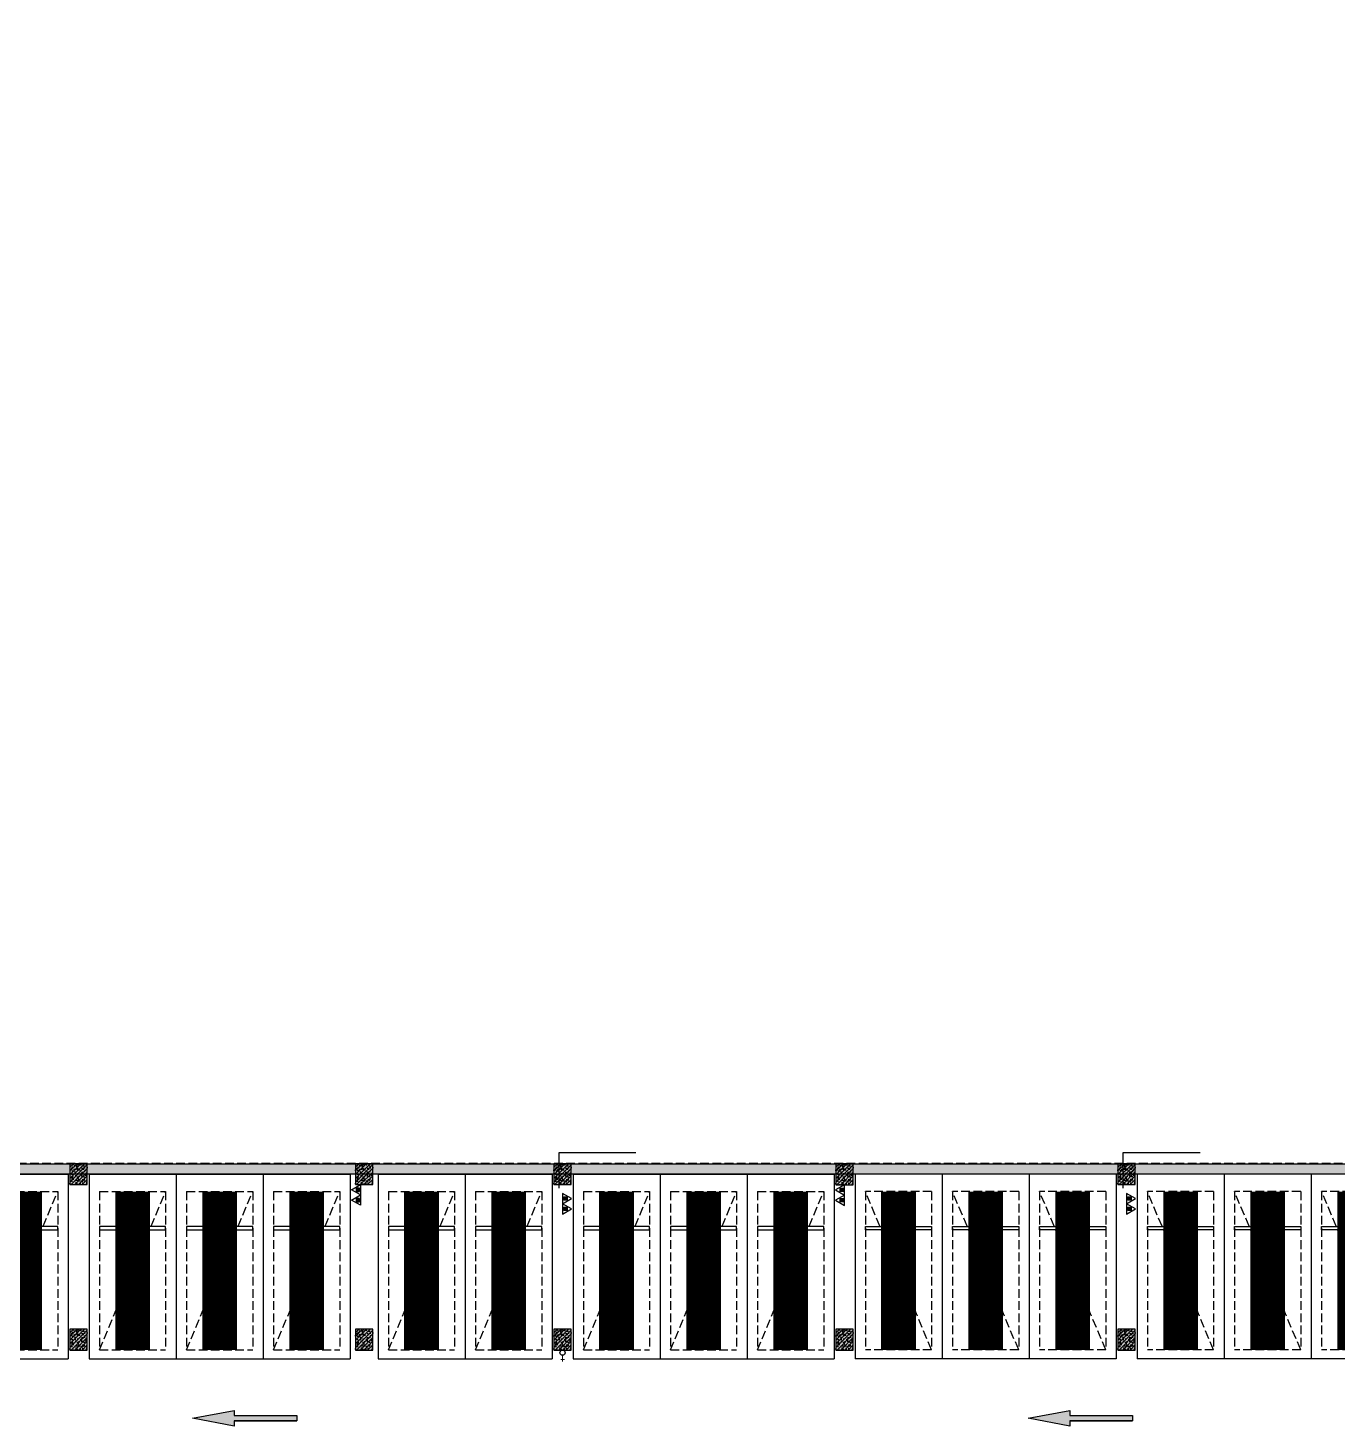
# Model space of a CAD drawing. Extents: x -1338203 to 1886333, y -783476 to 1038610.
# Drawn here: x 668132 to 705730, y 201745 to 241894 of the extents above; entities that cross this region are included whole.
import ezdxf

# ---------------------------------------------------------------- set-up
doc = ezdxf.new("R2010")
doc.units = 0
doc.header["$LTSCALE"] = 1000
doc.header["$MEASUREMENT"] = 0
doc.linetypes.add('A-001-主楼相对位置参照$0$DASH', pattern=[0.35, 0.25, -0.1])
doc.linetypes.add('A-001-平面B2$0$__DASH', pattern=[0.35, 0.25, -0.1])
for name, color, linetype in [('0P-EQUIP-CW', 7, 'Continuous'), ('0P-PIPE-RW', 122, 'Continuous'), ('A-001-主楼相对位置参照$0$0G-SITE', 2, 'Continuous'), ('A-001-车位参照B1$0$A-001-车位参照B1$0$0A-P-PKNG-CAR(A)', 43, 'Continuous'), ('p-a-regular', 5, 'Continuous'), ('S001地下一墙柱$0$0S-CW-HATCH', 251, 'Continuous'), ('S001地下一墙柱$0$0S-CW-HATCH-UP', 251, 'Continuous'), ('S001地下一墙柱$0$0S-CW-LINE', 72, 'Continuous'), ('S001地下一墙柱$0$S001地下一墙柱$0$0S-CC-LINE', 52, 'Continuous'), ('S001地下一墙柱$0$S001地下一墙柱$0$0S-CW-HATCH', 251, 'Continuous'), ('S001地下一墙柱$0$S001地下一墙柱$0$0S-CW-HATCH-UP', 251, 'Continuous'), ('地面指向箭头', 7, 'Continuous'), ('负一层消火栓$0$0P-DIM-FH', 3, 'Continuous'), ('负一层消火栓$0$0P-EQUIP-FH', 7, 'Continuous')]:
    doc.layers.add(name, color=color, linetype=linetype)

# ---------------------------------------------------------------- blocks, each defined once
blk = doc.blocks.new('S001地下一墙柱')
at = {"layer": 'S001地下一墙柱$0$0S-CW-HATCH'}
h = blk.add_hatch(color=256, dxfattribs=at)
h.dxf.hatch_style = 1
h.paths.add_polyline_path([(-123589, -20540), (-123339, -20540), (-123339, -24940), (-126089, -24940), (-126089, -72344), (-120789, -72344), (-120789, -77994), (-110774, -77994), (-110774, -97610), (-59059, -97610), (-59059, -97910), (-123129, -97910), (-123129, -97610), (-111024, -97610), (-111024, -78244), (-121039, -78244), (-121039, -72594), (-126339, -72594), (-126340, -24640), (-123589, -24640)])
at = {"layer": 'S001地下一墙柱$0$0S-CW-HATCH-UP'}
h = blk.add_hatch(dxfattribs=at)
h.set_pattern_fill('钢筋混凝土', color=256, scale=30)
h.set_pattern_definition([(45, (-10063346.176, -927328.15), (-53.0330086, 53.0330086), []), (50, (-10063346.18, -927328.15), (215.1780548, -18.8256405), [22.5, -247.5]), (355, (-10063346.18, -927328.15), (-41.6254, 225.65764), [18, -198]), (100.4514, (-10063328.24, -927329.72), (173.5528145, 206.8318626), [19.122057, -210.3426336]), (46.1842, (-10063346.18, -927268.15), (320.1723146, -49.655704), [33.75, -371.25]), (96.6356, (-10063319.5, -927272.3), (280.398812, 292.235361), [28.683086, -315.5139]), (351.1842, (-10063346.18, -927268.15), (280.398584, 292.23558), [27, -297]), (21, (-10063316.18, -927283.15), (179.0721156, -120.7856672), [22.5, -247.5]), (326, (-10063316.18, -927283.15), (72.9945996, 217.5450135), [18, -198]), (71.4514, (-10063301.25, -927293.21), (252.0667886, 96.759149), [19.122057, -210.3426336]), (37.5, (-10063346.176, -927328.15), (3.6479566, 99.86815615), [0, -195.6, 0, -201, 0, -198.75]), (7.5, (-10063346.18, -927328.15), (78.9208612, 118.3235136), [0, -114.6, 0, -191.1, 0, -75.75]), (327.5, (-10063413.076, -927328.15), (160.14673085, -6.7664615), [0, -75, 0, -234, 0, -310.5]), (317.5, (-10063443.08, -927328.15), (174.9558508, 30.0314947), [0, -97.5, 0, -155.4, 0, -220.5])])
h.paths.add_polyline_path([(-123589, -20540), (-123339, -20540), (-123339, -24940), (-126089, -24940), (-126089, -72344), (-120789, -72344), (-120789, -77994), (-110774, -77994), (-110774, -97610), (-59059, -97610), (-59059, -97910), (-123129, -97910), (-123129, -97610), (-111024, -97610), (-111024, -78244), (-121039, -78244), (-121039, -72594), (-126339, -72594), (-126340, -24640), (-123589, -24640)])
at = {"layer": 'S001地下一墙柱$0$S001地下一墙柱$0$0S-CW-HATCH'}
h = blk.add_hatch(color=256, dxfattribs=at)
h.dxf.hatch_style = 1
h.paths.add_polyline_path([(-96529, -97611), (-97029, -97611), (-97029, -98211), (-96529, -98211)])
h = blk.add_hatch(color=256, dxfattribs=at)
h.dxf.hatch_style = 1
h.paths.add_polyline_path([(-88329, -97611), (-88829, -97611), (-88829, -98211), (-88329, -98211)])
h = blk.add_hatch(color=256, dxfattribs=at)
h.dxf.hatch_style = 1
h.paths.add_polyline_path([(-82629, -97612), (-83129, -97612), (-83129, -98212), (-82629, -98212)])
h = blk.add_hatch(color=256, dxfattribs=at)
h.dxf.hatch_style = 1
h.paths.add_polyline_path([(-74529, -97613), (-75029, -97613), (-75029, -98213), (-74529, -98213)])
h = blk.add_hatch(color=256, dxfattribs=at)
h.dxf.hatch_style = 1
h.paths.add_polyline_path([(-66429, -97610), (-66929, -97610), (-66929, -98210), (-66429, -98210)])
h = blk.add_hatch(color=256, dxfattribs=at)
h.dxf.hatch_style = 1
h.paths.add_polyline_path([(-96529, -102362), (-97029, -102362), (-97029, -102962), (-96529, -102962)])
h = blk.add_hatch(color=256, dxfattribs=at)
h.dxf.hatch_style = 1
h.paths.add_polyline_path([(-88329, -102361), (-88829, -102361), (-88829, -102961), (-88329, -102961)])
h = blk.add_hatch(color=256, dxfattribs=at)
h.dxf.hatch_style = 1
h.paths.add_polyline_path([(-82629, -102362), (-83129, -102362), (-83129, -102962), (-82629, -102962)])
h = blk.add_hatch(color=256, dxfattribs=at)
h.dxf.hatch_style = 1
h.paths.add_polyline_path([(-74529, -102363), (-75029, -102363), (-75029, -102963), (-74529, -102963)])
h = blk.add_hatch(color=256, dxfattribs=at)
h.dxf.hatch_style = 1
h.paths.add_polyline_path([(-66429, -102363), (-66929, -102363), (-66929, -102963), (-66429, -102963)])
at = {"layer": 'S001地下一墙柱$0$S001地下一墙柱$0$0S-CW-HATCH-UP'}
h = blk.add_hatch(dxfattribs=at)
h.set_pattern_fill('钢筋混凝土', color=256, scale=30)
h.set_pattern_definition([(45, (-64218.11, -88659.735), (-53.03301, 53.03301), []), (50, (-64218.11, -88659.74), (215.1781, -18.8256), [22.5, -247.5]), (355, (-64218.11, -88659.74), (-41.6254, 225.6576), [18, -198]), (100.4514, (-64200.18, -88661.3), (173.5528, 206.8319), [19.122, -210.3426]), (46.1842, (-64218.1, -88599.74), (320.1723, -49.6557), [33.75, -371.25]), (96.6356, (-64191.43, -88603.87), (280.3988, 292.2354), [28.683, -315.514]), (351.1842, (-64218.1, -88599.74), (280.3986, 292.2356), [27, -297]), (21, (-64188.11, -88614.74), (179.0721, -120.7857), [22.5, -247.5]), (326, (-64188.11, -88614.74), (72.9946, 217.545), [18, -198]), (71.4514, (-64173.19, -88624.8), (252.0668, 96.7591), [19.122, -210.3426]), (37.5, (-64218.11, -88659.735), (3.64796, 99.86816), [0, -195.6, 0, -201, 0, -198.75]), (7.5, (-64218.11, -88659.74), (78.92086, 118.3235), [0, -114.6, 0, -191.1, 0, -75.75]), (327.5, (-64285.01, -88659.735), (160.14673, -6.76646), [0, -75, 0, -234, 0, -310.5]), (317.5, (-64315.01, -88659.74), (174.95585, 30.0315), [0, -97.5, 0, -155.4, 0, -220.5])])
h.paths.add_polyline_path([(-96529, -97611), (-97029, -97611), (-97029, -98211), (-96529, -98211)])
h = blk.add_hatch(dxfattribs=at)
h.set_pattern_fill('钢筋混凝土', color=256, scale=30)
h.set_pattern_definition([(45, (-56018.11, -88658.956), (-53.03301, 53.03301), []), (50, (-56018.11, -88658.96), (215.1781, -18.8256), [22.5, -247.5]), (355, (-56018.11, -88658.96), (-41.6254, 225.6576), [18, -198]), (100.4514, (-56000.18, -88660.53), (173.5528, 206.8319), [19.122, -210.3426]), (46.1842, (-56018.1, -88598.96), (320.1723, -49.6557), [33.75, -371.25]), (96.6356, (-55991.43, -88603.1), (280.3988, 292.2354), [28.683, -315.514]), (351.1842, (-56018.1, -88598.96), (280.3986, 292.2356), [27, -297]), (21, (-55988.11, -88613.96), (179.0721, -120.7857), [22.5, -247.5]), (326, (-55988.11, -88613.96), (72.9946, 217.545), [18, -198]), (71.4514, (-55973.19, -88624.02), (252.0668, 96.7591), [19.122, -210.3426]), (37.5, (-56018.11, -88658.96), (3.64796, 99.86816), [0, -195.6, 0, -201, 0, -198.75]), (7.5, (-56018.11, -88658.96), (78.92086, 118.3235), [0, -114.6, 0, -191.1, 0, -75.75]), (327.5, (-56085.01, -88658.96), (160.14673, -6.76646), [0, -75, 0, -234, 0, -310.5]), (317.5, (-56115.01, -88658.96), (174.95585, 30.0315), [0, -97.5, 0, -155.4, 0, -220.5])])
h.paths.add_polyline_path([(-88329, -97611), (-88829, -97611), (-88829, -98211), (-88329, -98211)])
h = blk.add_hatch(dxfattribs=at)
h.set_pattern_fill('钢筋混凝土', color=256, scale=30)
h.set_pattern_definition([(45, (-50318.11, -88660.514), (-53.03301, 53.03301), []), (50, (-50318.11, -88660.51), (215.1781, -18.8256), [22.5, -247.5]), (355, (-50318.11, -88660.51), (-41.6254, 225.6576), [18, -198]), (100.4514, (-50300.18, -88662.08), (173.5528, 206.8319), [19.122, -210.3426]), (46.1842, (-50318.1, -88600.51), (320.1723, -49.6557), [33.75, -371.25]), (96.6356, (-50291.43, -88604.65), (280.3988, 292.2354), [28.683, -315.514]), (351.1842, (-50318.1, -88600.5), (280.3986, 292.2356), [27, -297]), (21, (-50288.11, -88615.51), (179.0721, -120.7857), [22.5, -247.5]), (326, (-50288.11, -88615.51), (72.9946, 217.545), [18, -198]), (71.4514, (-50273.19, -88625.58), (252.0668, 96.7591), [19.122, -210.3426]), (37.5, (-50318.11, -88660.51), (3.64796, 99.86816), [0, -195.6, 0, -201, 0, -198.75]), (7.5, (-50318.11, -88660.51), (78.92086, 118.3235), [0, -114.6, 0, -191.1, 0, -75.75]), (327.5, (-50385.01, -88660.51), (160.14673, -6.76646), [0, -75, 0, -234, 0, -310.5]), (317.5, (-50415.01, -88660.51), (174.95585, 30.0315), [0, -97.5, 0, -155.4, 0, -220.5])])
h.paths.add_polyline_path([(-82629, -97612), (-83129, -97612), (-83129, -98212), (-82629, -98212)])
h = blk.add_hatch(dxfattribs=at)
h.set_pattern_fill('钢筋混凝土', color=256, scale=30)
h.set_pattern_definition([(45, (-42218.11, -88660.9), (-53.03301, 53.03301), []), (50, (-42218.11, -88660.9), (215.1781, -18.8256), [22.5, -247.5]), (355, (-42218.11, -88660.9), (-41.6254, 225.6576), [18, -198]), (100.4514, (-42200.18, -88662.47), (173.5528, 206.8319), [19.122, -210.3426]), (46.1842, (-42218.1, -88600.9), (320.1723, -49.6557), [33.75, -371.25]), (96.6356, (-42191.43, -88605.04), (280.3988, 292.2354), [28.683, -315.514]), (351.1842, (-42218.1, -88600.9), (280.3986, 292.2356), [27, -297]), (21, (-42188.11, -88615.9), (179.0721, -120.7857), [22.5, -247.5]), (326, (-42188.11, -88615.9), (72.9946, 217.545), [18, -198]), (71.4514, (-42173.19, -88625.97), (252.0668, 96.7591), [19.122, -210.3426]), (37.5, (-42218.11, -88660.9), (3.64796, 99.86816), [0, -195.6, 0, -201, 0, -198.75]), (7.5, (-42218.11, -88660.9), (78.92086, 118.3235), [0, -114.6, 0, -191.1, 0, -75.75]), (327.5, (-42285.01, -88660.9), (160.14673, -6.76646), [0, -75, 0, -234, 0, -310.5]), (317.5, (-42315.01, -88660.9), (174.95585, 30.0315), [0, -97.5, 0, -155.4, 0, -220.5])])
h.paths.add_polyline_path([(-74529, -97613), (-75029, -97613), (-75029, -98213), (-74529, -98213)])
h = blk.add_hatch(dxfattribs=at)
h.set_pattern_fill('钢筋混凝土', color=256, scale=30)
h.set_pattern_definition([(45, (-34118.035, -88658.3), (-53.03301, 53.03301), []), (50, (-34118.04, -88658.3), (215.1781, -18.8256), [22.5, -247.5]), (355, (-34118.04, -88658.3), (-41.6254, 225.6576), [18, -198]), (100.4514, (-34100.1, -88659.87), (173.5528, 206.8319), [19.122, -210.3426]), (46.1842, (-34118.04, -88598.3), (320.1723, -49.6557), [33.75, -371.25]), (96.6356, (-34091.35, -88602.44), (280.3988, 292.2354), [28.683, -315.514]), (351.1842, (-34118.04, -88598.3), (280.3986, 292.2356), [27, -297]), (21, (-34088.04, -88613.3), (179.0721, -120.7857), [22.5, -247.5]), (326, (-34088.04, -88613.3), (72.9946, 217.545), [18, -198]), (71.4514, (-34073.11, -88623.36), (252.0668, 96.7591), [19.122, -210.3426]), (37.5, (-34118.035, -88658.3), (3.64796, 99.86816), [0, -195.6, 0, -201, 0, -198.75]), (7.5, (-34118.04, -88658.3), (78.92086, 118.3235), [0, -114.6, 0, -191.1, 0, -75.75]), (327.5, (-34184.935, -88658.3), (160.14673, -6.76646), [0, -75, 0, -234, 0, -310.5]), (317.5, (-34214.94, -88658.3), (174.95585, 30.0315), [0, -97.5, 0, -155.4, 0, -220.5])])
h.paths.add_polyline_path([(-66429, -97610), (-66929, -97610), (-66929, -98210), (-66429, -98210)])
h = blk.add_hatch(dxfattribs=at)
h.set_pattern_fill('钢筋混凝土', color=256, scale=30)
h.set_pattern_definition([(45, (-64218.04, -93410.26), (-53.03301, 53.03301), []), (50, (-64218.04, -93410.26), (215.1781, -18.8256), [22.5, -247.5]), (355, (-64218.04, -93410.26), (-41.6254, 225.6576), [18, -198]), (100.4514, (-64200.1, -93411.83), (173.5528, 206.8319), [19.122, -210.3426]), (46.1842, (-64218.04, -93350.26), (320.1723, -49.6557), [33.75, -371.25]), (96.6356, (-64191.36, -93354.4), (280.3988, 292.2354), [28.683, -315.514]), (351.1842, (-64218.04, -93350.26), (280.3986, 292.2356), [27, -297]), (21, (-64188.04, -93365.26), (179.0721, -120.7857), [22.5, -247.5]), (326, (-64188.04, -93365.26), (72.9946, 217.545), [18, -198]), (71.4514, (-64173.11, -93375.33), (252.0668, 96.7591), [19.122, -210.3426]), (37.5, (-64218.04, -93410.26), (3.64796, 99.86816), [0, -195.6, 0, -201, 0, -198.75]), (7.5, (-64218.04, -93410.26), (78.92086, 118.3235), [0, -114.6, 0, -191.1, 0, -75.75]), (327.5, (-64284.94, -93410.26), (160.14673, -6.76646), [0, -75, 0, -234, 0, -310.5]), (317.5, (-64314.94, -93410.26), (174.95585, 30.0315), [0, -97.5, 0, -155.4, 0, -220.5])])
h.paths.add_polyline_path([(-96529, -102362), (-97029, -102362), (-97029, -102962), (-96529, -102962)])
h = blk.add_hatch(dxfattribs=at)
h.set_pattern_fill('钢筋混凝土', color=256, scale=30)
h.set_pattern_definition([(45, (-56018.04, -93409.215), (-53.03301, 53.03301), []), (50, (-56018.04, -93409.22), (215.1781, -18.8256), [22.5, -247.5]), (355, (-56018.04, -93409.22), (-41.6254, 225.6576), [18, -198]), (100.4514, (-56000.1, -93410.78), (173.5528, 206.8319), [19.122, -210.3426]), (46.1842, (-56018.04, -93349.22), (320.1723, -49.6557), [33.75, -371.25]), (96.6356, (-55991.36, -93353.35), (280.3988, 292.2354), [28.683, -315.514]), (351.1842, (-56018.04, -93349.2), (280.3986, 292.2356), [27, -297]), (21, (-55988.04, -93364.22), (179.0721, -120.7857), [22.5, -247.5]), (326, (-55988.04, -93364.22), (72.9946, 217.545), [18, -198]), (71.4514, (-55973.11, -93374.28), (252.0668, 96.7591), [19.122, -210.3426]), (37.5, (-56018.04, -93409.215), (3.64796, 99.86816), [0, -195.6, 0, -201, 0, -198.75]), (7.5, (-56018.04, -93409.22), (78.92086, 118.3235), [0, -114.6, 0, -191.1, 0, -75.75]), (327.5, (-56084.94, -93409.215), (160.14673, -6.76646), [0, -75, 0, -234, 0, -310.5]), (317.5, (-56114.94, -93409.22), (174.95585, 30.0315), [0, -97.5, 0, -155.4, 0, -220.5])])
h.paths.add_polyline_path([(-88329, -102361), (-88829, -102361), (-88829, -102961), (-88329, -102961)])
h = blk.add_hatch(dxfattribs=at)
h.set_pattern_fill('钢筋混凝土', color=256, scale=30)
h.set_pattern_definition([(45, (-50318.04, -93410.77), (-53.03301, 53.03301), []), (50, (-50318.04, -93410.77), (215.1781, -18.8256), [22.5, -247.5]), (355, (-50318.04, -93410.77), (-41.6254, 225.6576), [18, -198]), (100.4514, (-50300.1, -93412.34), (173.5528, 206.8319), [19.122, -210.3426]), (46.1842, (-50318.04, -93350.77), (320.1723, -49.6557), [33.75, -371.25]), (96.6356, (-50291.36, -93354.9), (280.3988, 292.2354), [28.683, -315.514]), (351.1842, (-50318.04, -93350.77), (280.3986, 292.2356), [27, -297]), (21, (-50288.04, -93365.77), (179.0721, -120.7857), [22.5, -247.5]), (326, (-50288.04, -93365.77), (72.9946, 217.545), [18, -198]), (71.4514, (-50273.11, -93375.84), (252.0668, 96.7591), [19.122, -210.3426]), (37.5, (-50318.04, -93410.77), (3.64796, 99.86816), [0, -195.6, 0, -201, 0, -198.75]), (7.5, (-50318.04, -93410.77), (78.92086, 118.3235), [0, -114.6, 0, -191.1, 0, -75.75]), (327.5, (-50384.94, -93410.77), (160.14673, -6.76646), [0, -75, 0, -234, 0, -310.5]), (317.5, (-50414.94, -93410.77), (174.95585, 30.0315), [0, -97.5, 0, -155.4, 0, -220.5])])
h.paths.add_polyline_path([(-82629, -102362), (-83129, -102362), (-83129, -102962), (-82629, -102962)])
h = blk.add_hatch(dxfattribs=at)
h.set_pattern_fill('钢筋混凝土', color=256, scale=30)
h.set_pattern_definition([(45, (-42218.04, -93411.16), (-53.03301, 53.03301), []), (50, (-42218.04, -93411.16), (215.1781, -18.8256), [22.5, -247.5]), (355, (-42218.04, -93411.16), (-41.6254, 225.6576), [18, -198]), (100.4514, (-42200.1, -93412.73), (173.5528, 206.8319), [19.122, -210.3426]), (46.1842, (-42218.04, -93351.16), (320.1723, -49.6557), [33.75, -371.25]), (96.6356, (-42191.36, -93355.3), (280.3988, 292.2354), [28.683, -315.514]), (351.1842, (-42218.04, -93351.16), (280.3986, 292.2356), [27, -297]), (21, (-42188.04, -93366.16), (179.0721, -120.7857), [22.5, -247.5]), (326, (-42188.04, -93366.16), (72.9946, 217.545), [18, -198]), (71.4514, (-42173.11, -93376.23), (252.0668, 96.7591), [19.122, -210.3426]), (37.5, (-42218.04, -93411.16), (3.64796, 99.86816), [0, -195.6, 0, -201, 0, -198.75]), (7.5, (-42218.04, -93411.16), (78.92086, 118.3235), [0, -114.6, 0, -191.1, 0, -75.75]), (327.5, (-42284.94, -93411.16), (160.14673, -6.76646), [0, -75, 0, -234, 0, -310.5]), (317.5, (-42314.94, -93411.16), (174.95585, 30.0315), [0, -97.5, 0, -155.4, 0, -220.5])])
h.paths.add_polyline_path([(-74529, -102363), (-75029, -102363), (-75029, -102963), (-74529, -102963)])
h = blk.add_hatch(dxfattribs=at)
h.set_pattern_fill('钢筋混凝土', color=256, scale=30)
h.set_pattern_definition([(45, (-34118.035, -93411.16), (-53.03301, 53.03301), []), (50, (-34118.04, -93411.16), (215.1781, -18.8256), [22.5, -247.5]), (355, (-34118.04, -93411.16), (-41.6254, 225.6576), [18, -198]), (100.4514, (-34100.1, -93412.73), (173.5528, 206.8319), [19.122, -210.3426]), (46.1842, (-34118.04, -93351.16), (320.1723, -49.6557), [33.75, -371.25]), (96.6356, (-34091.35, -93355.3), (280.3988, 292.2354), [28.683, -315.514]), (351.1842, (-34118.04, -93351.16), (280.3986, 292.2356), [27, -297]), (21, (-34088.04, -93366.16), (179.0721, -120.7857), [22.5, -247.5]), (326, (-34088.04, -93366.16), (72.9946, 217.545), [18, -198]), (71.4514, (-34073.11, -93376.23), (252.0668, 96.7591), [19.122, -210.3426]), (37.5, (-34118.035, -93411.16), (3.64796, 99.86816), [0, -195.6, 0, -201, 0, -198.75]), (7.5, (-34118.04, -93411.16), (78.92086, 118.3235), [0, -114.6, 0, -191.1, 0, -75.75]), (327.5, (-34184.935, -93411.16), (160.14673, -6.76646), [0, -75, 0, -234, 0, -310.5]), (317.5, (-34214.94, -93411.16), (174.95585, 30.0315), [0, -97.5, 0, -155.4, 0, -220.5])])
h.paths.add_polyline_path([(-66429, -102363), (-66929, -102363), (-66929, -102963), (-66429, -102963)])
at = {"layer": 'S001地下一墙柱$0$0S-CW-LINE', "elevation": 0, "flags": 128}
blk.add_lwpolyline([(-123589, -20540), (-123339, -20540), (-123339, -24940), (-126089, -24940), (-126089, -72344), (-120789, -72344), (-120789, -77994), (-110774, -77994), (-110774, -97610), (-59059, -97610), (-59059, -97910), (-123129, -97910), (-123129, -97610), (-111024, -97610), (-111024, -78244), (-121039, -78244), (-121039, -72594), (-126339, -72594), (-126340, -24640), (-123589, -24640)], close=True, dxfattribs=at)
at = {"layer": 'S001地下一墙柱$0$S001地下一墙柱$0$0S-CC-LINE'}
for points in [[(-96529, -97611), (-97029, -97611), (-97029, -98211), (-96529, -98211)], [(-88329, -97611), (-88829, -97611), (-88829, -98211), (-88329, -98211)], [(-82629, -97612), (-83129, -97612), (-83129, -98212), (-82629, -98212)], [(-74529, -97613), (-75029, -97613), (-75029, -98213), (-74529, -98213)], [(-66429, -97610), (-66929, -97610), (-66929, -98210), (-66429, -98210)], [(-96529, -102362), (-97029, -102362), (-97029, -102962), (-96529, -102962)], [(-88329, -102361), (-88829, -102361), (-88829, -102961), (-88329, -102961)], [(-82629, -102362), (-83129, -102362), (-83129, -102962), (-82629, -102962)], [(-74529, -102363), (-75029, -102363), (-75029, -102963), (-74529, -102963)], [(-66429, -102363), (-66929, -102363), (-66929, -102963), (-66429, -102963)]]:
    blk.add_lwpolyline(points, close=True, dxfattribs=at)
blk = doc.blocks.new('负一层消火栓$0$$TwtSys$00000546')
h = blk.add_hatch()
h.set_pattern_fill('ANSI31', color=256, scale=200, style=0)
h.set_pattern_definition([(45, (-38543.802, -6670.83), (-17.67767, 17.67767), [])])
h.paths.add_polyline_path([(-65, 174), (65, 174), (65, 44), (-65, 44)])
for points in [[(0, 344), (-198, 0), (198, 0)], [(-65, 174), (65, 174), (65, 44), (-65, 44)]]:
    blk.add_lwpolyline(points, close=True)
blk = doc.blocks.new('负一层消火栓')
at = {"layer": '负一层消火栓$0$0P-DIM-FH'}
for p, q in [((-82979, -98310, 800), (-82979, -97287, 800)), ((-82979, -97287, 800), (-80776, -97287, 800)), ((-66779, -98310, 800), (-66779, -97287, 800)), ((-66779, -97287, 800), (-64564, -97287, 800))]:
    blk.add_line(p, q, dxfattribs=at)
at = {"layer": '负一层消火栓$0$0P-EQUIP-FH'}
for p, xscale, yscale, zscale, rotation in [((-88679, -98360), -0.7500000000000013, 0.7500000000000013, 0.75, 90), ((-74779, -98362), 0.7500000000000008, 0.7500000000000008, 0.7500000000000008, 90.00272354035933), ((-88679, -98657), -0.7500000000000013, 0.7500000000000013, 0.75, 90), ((-82879, -98611, 1600), 0.75, 0.75, 0.75, 270), ((-82879, -98909, 1600), 0.75, 0.75, 0.75, 270), ((-74779, -98659), 0.7500000000000008, 0.7500000000000008, 0.7500000000000008, 90.00272354035933), ((-66679, -98611, 800), 0.75, 0.75, 0.75, 270), ((-66679, -98909, 800), 0.75, 0.75, 0.75, 270)]:
    blk.add_blockref('负一层消火栓$0$$TwtSys$00000546', p, dxfattribs=dict(at, xscale=xscale, yscale=yscale, zscale=zscale, rotation=rotation))
blk = doc.blocks.new('$TwtSys$00000320')
at = {"const_width": 20}
for points in [[(0, 0), (0, -121)], [(-37, -83), (37, -83)]]:
    blk.add_lwpolyline(points, dxfattribs=at)
blk = doc.blocks.new('A$Cee0fc4ce')
at = {"layer": '0P-PIPE-RW', "linetype": 'Continuous'}
blk.add_circle((-82879, -103038), 75, dxfattribs=at)
at = {"layer": '0P-EQUIP-CW', "xscale": 1.5, "yscale": -1.5, "zscale": 1.5, "rotation": 180}
blk.add_blockref('$TwtSys$00000320', (-82879, -103113), dxfattribs=at)
blk = doc.blocks.new('直行')
at = {"layer": '地面指向箭头'}
blk.add_hatch(color=251, dxfattribs=at).paths.add_polyline_path([(-29241, 4059962), (-29466, 4058762), (-29316, 4058762), (-29316, 4056961), (-29166, 4056961), (-29166, 4058762), (-29016, 4058762)])
at = {"layer": '地面指向箭头', "color": 251}
blk.add_lwpolyline([(-29316, 4058762), (-29316, 4056961), (-29316, 4058762), (-29316, 4058762), (-29466, 4058762), (-29241, 4059962), (-29016, 4058762), (-29166, 4058762), (-29166, 4056961), (-29316, 4056961), (-29316, 4056961)], dxfattribs=at)
blk = doc.blocks.new('A$C9cb663f1')
at = {"layer": '地面指向箭头', "color": 251, "rotation": 90}
for p in [(4320173, -130550), (4344173, -130550)]:
    blk.add_blockref('直行', p, dxfattribs=at)
blk = doc.blocks.new('A-001-车位参照B1$0$A-001-车位参照B1$0$A-001-车位参照B1$0$ddd')
for p, q in [((0, 2500), (5300, 2500)), ((0, 2500), (0, 0)), ((5300, 2500), (5300, 0)), ((0, 0), (5300, 0))]:
    blk.add_line(p, q)
at = {"linetype": 'A-001-平面B2$0$__DASH'}
for p, q in [((500, 2200), (500, 300)), ((500, 2200), (5050, 2200)), ((5050, 2200), (5050, 300)), ((500, 300), (5050, 300))]:
    blk.add_line(p, q, dxfattribs=at)
blk.add_lwpolyline([(5050, 2200), (500, 300)], dxfattribs=at)
blk.add_lwpolyline([(1500, 300), (1500, 2200), (1600, 2200), (1600, 300)], close=True)
at = {"layer": 'p-a-regular', "ltscale": 0.002, "const_width": 1000}
blk.add_lwpolyline([(500, 1250), (5050, 1250)], dxfattribs=at)
blk = doc.blocks.new('A-001-主楼相对位置参照')
at = {"layer": 'A-001-主楼相对位置参照$0$0G-SITE', "linetype": 'A-001-主楼相对位置参照$0$DASH'}
blk.add_lwpolyline([(-110774, -71476), (-110774, -97598), (-60233, -97598), (-60233, -71436), (-28181, -71359), (-28181, -39250), (-59195, -34274), (-59199, -4282), (-94668, -4272), (-94605, -34368), (-126089, -33751), (-126089, -71447), (-110774, -71476)], dxfattribs=at)

msp = doc.modelspace()

# ---------------------------------------------------------------- block references
at = {"ltscale": 0.002}
for name, p in [('S001地下一墙柱', (766365.4, 306889.1)), ('A-001-主楼相对位置参照', (766365.4, 306889.1)), ('负一层消火栓', (766365.4, 306889.1)), ('A$C9cb663f1', (412646.2, 361761.3))]:
    msp.add_blockref(name, p, dxfattribs=at)
msp.add_blockref('A$Cee0fc4ce', (766365.5, 306889.1))
at = {"layer": 'A-001-车位参照B1$0$A-001-车位参照B1$0$0A-P-PKNG-CAR(A)', "linetype": 'Continuous', "xscale": -1, "rotation": 89.99727645939184}
for p in [(669286.7, 208979.1), (672386.7, 208979.1), (674886.7, 208979.1), (677386.7, 208978.9), (680686.7, 208979.1), (683186.7, 208979.1), (686286.7, 208979.1), (688786.7, 208979.1), (691286.7, 208978.9)]:
    msp.add_blockref('A-001-车位参照B1$0$A-001-车位参照B1$0$A-001-车位参照B1$0$ddd', p, dxfattribs=at)
at = {"layer": 'A-001-车位参照B1$0$A-001-车位参照B1$0$0A-P-PKNG-CAR(A)', "linetype": 'Continuous', "rotation": 270.0027235406081}
for p in [(691886.7, 208978.9), (694386.7, 208978.8), (696886.7, 208978.9), (699986.7, 208978.9), (702486.7, 208978.8), (704986.7, 208978.9)]:
    msp.add_blockref('A-001-车位参照B1$0$A-001-车位参照B1$0$A-001-车位参照B1$0$ddd', p, dxfattribs=at)

doc.saveas('drawing.dxf')
